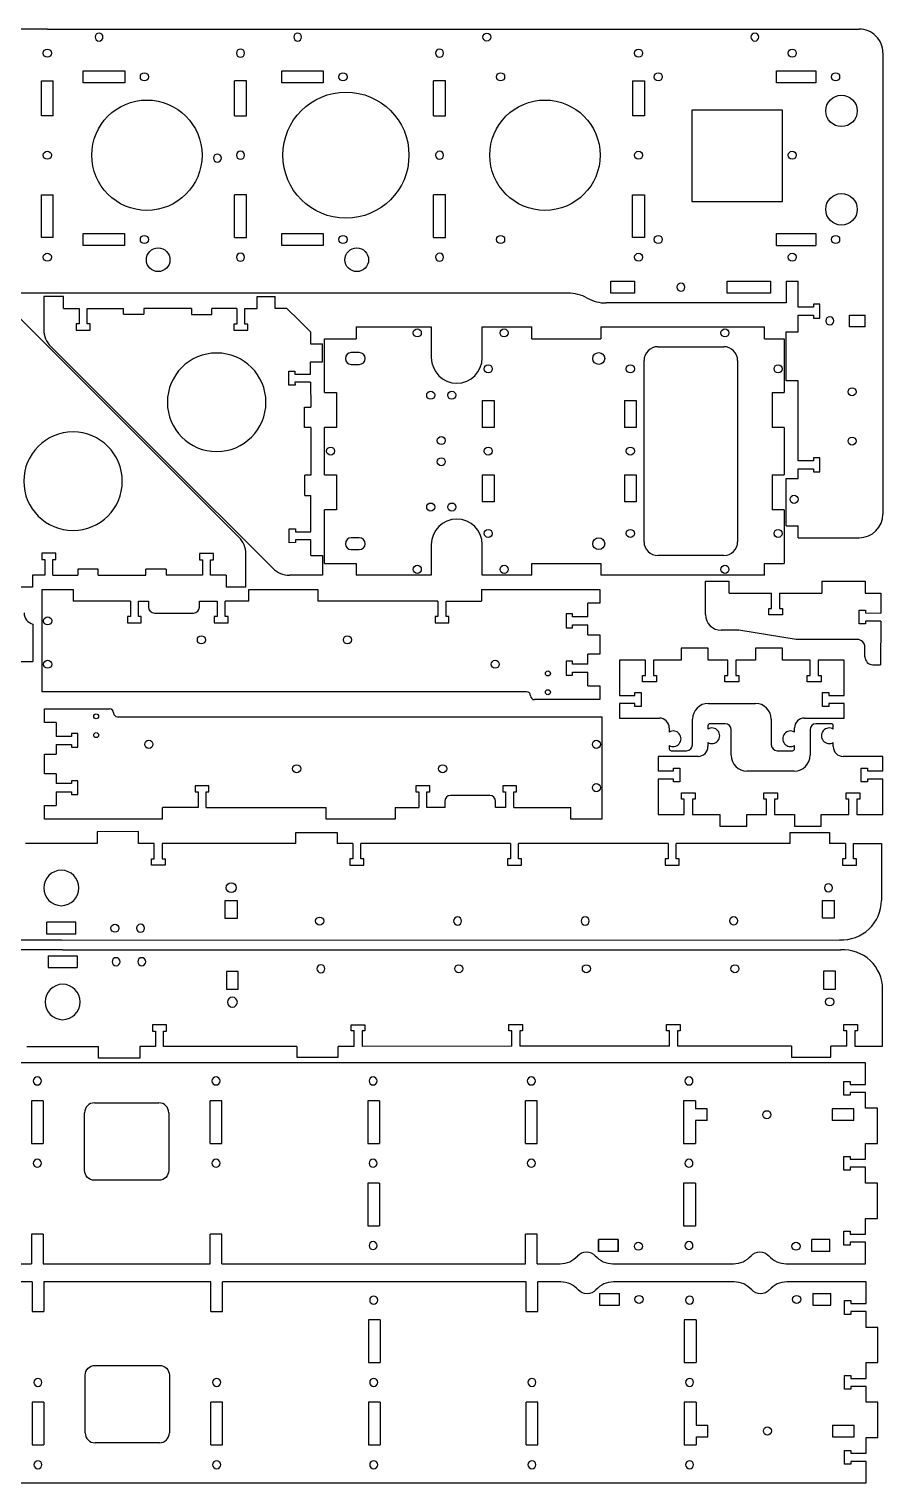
# Model space of a CAD drawing. Header units: millimetres. Extents: x -309 to 539, y -613 to 131.
# Drawn here: x 106 to 539, y -607 to 131 of the extents above; entities that cross this region are included whole.
import ezdxf

# ---------------------------------------------------------------- set-up
doc = ezdxf.new("R2010")
doc.units = ezdxf.units.MM
doc.layers.get('0').update_dxf_attribs({"lineweight": 0})

msp = doc.modelspace()

# ---------------------------------------------------------------- linework, layer by layer
at = {"color": 7, "lineweight": -3}
for p, q in [((115.08, 130.91), (-296.91, 130.91)), ((115.08, 130.91), (527.07, 130.91)), ((539.07, 118.91), (539.07, -115.21)), ((112.08, 86.96), (112.08, 104.63)), ((112.08, 104.63), (118.08, 104.63)), ((118.08, 86.96), (118.08, 104.63)), ((133.31, 103.68), (133.31, 109.68)), ((133.31, 109.68), (154.33, 109.68)), ((154.33, 103.68), (133.31, 103.68)), ((154.33, 109.68), (154.33, 103.68)), ((210.09, 86.96), (210.09, 104.63)), ((216.09, 104.63), (210.09, 104.63)), ((216.09, 86.96), (216.09, 104.63)), ((234.09, 103.68), (234.09, 109.68)), ((234.09, 109.68), (255.11, 109.68)), ((255.11, 103.68), (234.09, 103.68)), ((255.11, 109.68), (255.11, 103.68)), ((317.09, 104.63), (311.09, 104.63)), ((311.09, 86.96), (311.09, 104.63)), ((317.09, 86.96), (317.09, 104.63)), ((412.09, 104.63), (418.09, 104.63)), ((412.09, 104.63), (412.09, 86.96)), ((418.09, 104.63), (418.09, 86.96)), ((485.11, 103.68), (485.11, 109.68)), ((485.11, 109.68), (505.11, 109.68)), ((505.11, 103.68), (485.11, 103.68)), ((505.11, 109.68), (505.11, 103.68)), ((442.07, 89.72), (442.07, 43.42)), ((488.07, 89.72), (442.07, 89.72)), ((488.07, 43.42), (488.07, 89.72)), ((118.08, 86.96), (112.08, 86.96)), ((210.09, 86.96), (216.09, 86.96)), ((311.09, 86.96), (317.09, 86.96)), ((418.09, 86.96), (412.09, 86.96)), ((112.08, 25.19), (112.08, 46.86)), ((112.08, 46.86), (118.08, 46.86)), ((118.08, 25.19), (118.08, 46.86)), ((210.09, 25.19), (210.09, 46.86)), ((216.09, 46.86), (210.09, 46.86)), ((216.09, 25.19), (216.09, 46.86)), ((311.09, 25.19), (311.09, 46.86)), ((317.09, 46.86), (311.09, 46.86)), ((317.09, 25.19), (317.09, 46.86)), ((412.09, 25.19), (412.09, 46.86)), ((412.09, 46.86), (418.09, 46.86)), ((418.09, 46.86), (418.09, 25.19)), ((442.07, 43.42), (488.07, 43.42)), ((118.08, 25.19), (112.08, 25.19)), ((133.31, 21.14), (133.31, 27.14)), ((133.31, 27.14), (154.26, 27.14)), ((154.26, 27.14), (154.26, 21.14)), ((210.09, 25.19), (216.09, 25.19)), ((234.09, 21.14), (234.09, 27.14)), ((234.09, 27.14), (255.04, 27.14)), ((255.04, 27.14), (255.04, 21.14)), ((311.09, 25.19), (317.09, 25.19)), ((418.09, 25.19), (412.09, 25.19)), ((485.04, 21.14), (485.04, 27.14)), ((485.04, 27.14), (505.04, 27.14)), ((505.04, 27.14), (505.04, 21.14)), ((154.26, 21.14), (133.31, 21.14)), ((255.04, 21.14), (234.09, 21.14)), ((485.04, 21.14), (505.04, 21.14)), ((401.09, -3.09), (401.09, 2.91)), ((401.09, 2.91), (413.09, 2.91)), ((413.09, 2.91), (413.09, -3.09)), ((460.12, -3.09), (460.12, 2.91)), ((460.12, 2.91), (482.12, 2.91)), ((482.12, 2.91), (482.12, -3.09)), ((490.07, 2.91), (490.07, -8.09)), ((490.07, 2.91), (496.07, 2.91)), ((496.07, -10.16), (496.07, 2.91)), ((379.35, -3.09), (-149.19, -3.09)), ((113.3, -4.85), (113.26, -21.61)), ((123.3, -4.84), (113.3, -4.85)), ((123.3, -10.84), (123.3, -4.84)), ((221.52, -4.81), (230.67, -4.81)), ((221.52, -10.81), (221.52, -4.81)), ((230.67, -10.81), (230.67, -4.81)), ((413.09, -3.09), (401.09, -3.09)), ((482.12, -3.09), (460.12, -3.09)), ((99.63, -14.33), (155.97, -70.62)), ((123.3, -10.84), (131.24, -10.84)), ((131.24, -10.84), (131.22, -18.61)), ((135.31, -18.6), (135.33, -10.84)), ((135.33, -10.84), (153.75, -10.83)), ((153.75, -13.83), (153.75, -10.83)), ((153.75, -13.83), (164.07, -13.83)), ((188.25, -10.82), (164.07, -10.83)), ((164.07, -10.83), (164.07, -13.83)), ((188.25, -10.82), (188.25, -13.89)), ((188.25, -13.89), (198.57, -13.89)), ((211.24, -10.82), (198.57, -10.82)), ((198.57, -13.89), (198.57, -10.82)), ((211.24, -10.82), (211.22, -18.76)), ((215.31, -18.76), (215.33, -10.81)), ((215.33, -10.81), (221.52, -10.81)), ((236.67, -10.81), (230.67, -10.81)), ((236.67, -10.81), (242.67, -16.8)), ((490.07, -8.09), (398.72, -8.09)), ((503.87, -10.16), (496.07, -10.16)), ((496.07, -14.26), (503.87, -14.26)), ((496.07, -22.76), (496.07, -14.26)), ((503.87, -8.71), (503.87, -10.16)), ((507.07, -8.71), (503.87, -8.71)), ((503.87, -14.26), (503.87, -15.71)), ((507.07, -15.71), (507.07, -8.71)), ((522.07, -14.26), (530.07, -14.26)), ((522.07, -20.26), (522.07, -14.26)), ((530.07, -20.26), (530.07, -14.26)), ((129.77, -18.6), (129.76, -21.8)), ((129.76, -21.8), (136.76, -21.8)), ((131.22, -18.61), (129.77, -18.6)), ((136.76, -18.6), (135.31, -18.6)), ((136.76, -21.8), (136.76, -18.6)), ((209.77, -18.76), (209.76, -21.96)), ((209.76, -21.96), (216.76, -21.96)), ((211.22, -18.76), (209.77, -18.76)), ((216.76, -18.76), (215.31, -18.76)), ((216.76, -21.96), (216.76, -18.76)), ((248.68, -22.8), (242.67, -16.8)), ((271.8, -20.26), (309.93, -20.26)), ((271.8, -20.26), (271.8, -26.26)), ((309.93, -20.26), (309.93, -35.86)), ((335.8, -20.26), (360.91, -20.26)), ((335.8, -35.86), (335.8, -20.26)), ((360.91, -26.26), (360.91, -20.26)), ((395.87, -20.26), (478.92, -20.26)), ((395.87, -20.26), (395.87, -26.26)), ((478.92, -26.26), (478.92, -20.26)), ((503.87, -15.71), (507.07, -15.71)), ((530.07, -20.26), (522.07, -20.26)), ((248.68, -22.8), (248.68, -28.8)), ((248.68, -28.8), (254.68, -28.8)), ((254.68, -37.95), (254.68, -28.8)), ((255.8, -26.26), (271.8, -26.26)), ((255.8, -53.54), (255.8, -26.26)), ((360.91, -26.26), (395.87, -26.26)), ((478.92, -26.26), (488.92, -26.26)), ((488.92, -26.26), (488.92, -53.54)), ((490.07, -22.76), (496.07, -22.76)), ((490.07, -47.66), (490.07, -22.76)), ((116.78, -30.13), (173.12, -86.42)), ((273.36, -33.26), (269.3, -33.26)), ((424.86, -30.26), (458.36, -30.26)), ((237.54, -42.72), (240.74, -42.72)), ((237.55, -49.72), (237.54, -42.72)), ((240.74, -42.72), (240.74, -44.17)), ((240.74, -44.17), (248.69, -44.15)), ((248.68, -37.95), (254.68, -37.95)), ((248.69, -44.15), (248.68, -37.95)), ((269.3, -39.26), (273.36, -39.26)), ((417.86, -129.26), (417.86, -37.26)), ((465.36, -37.26), (465.36, -129.26)), ((240.75, -49.71), (237.55, -49.72)), ((248.69, -48.24), (240.74, -48.26)), ((240.74, -48.26), (240.75, -49.71)), ((248.69, -48.24), (248.7, -60.9)), ((496.07, -47.66), (490.07, -47.66)), ((496.07, -88.16), (496.07, -47.66)), ((255.8, -53.54), (261.8, -53.54)), ((261.8, -53.54), (261.8, -71.21)), ((335.8, -57.54), (335.8, -71.21)), ((335.8, -57.54), (341.8, -57.54)), ((341.8, -57.54), (341.8, -71.21)), ((407.92, -57.54), (407.92, -71.21)), ((407.92, -57.54), (413.92, -57.54)), ((413.92, -57.54), (413.92, -71.21)), ((482.92, -53.54), (482.92, -71.21)), ((482.92, -53.54), (488.92, -53.54)), ((245.63, -60.9), (248.7, -60.9)), ((245.63, -71.22), (245.63, -60.9)), ((212.31, -126.92), (155.97, -70.62)), ((248.7, -71.22), (245.63, -71.22)), ((248.7, -71.22), (248.72, -95.4)), ((261.8, -71.21), (255.8, -71.21)), ((255.8, -95.31), (255.8, -71.21)), ((341.8, -71.21), (335.8, -71.21)), ((413.92, -71.21), (407.92, -71.21)), ((488.92, -71.21), (482.92, -71.21)), ((488.92, -71.21), (488.92, -95.31)), ((229.46, -142.71), (173.12, -86.42)), ((503.87, -88.16), (496.07, -88.16)), ((503.87, -86.71), (503.87, -88.16)), ((507.07, -86.71), (503.87, -86.71)), ((507.07, -93.71), (507.07, -86.71)), ((248.72, -95.4), (245.72, -95.4)), ((245.72, -105.72), (245.72, -95.4)), ((255.8, -95.31), (261.8, -95.31)), ((261.8, -95.31), (261.8, -112.98)), ((335.8, -95.31), (335.8, -108.98)), ((335.8, -95.31), (341.8, -95.31)), ((341.8, -95.31), (341.8, -108.98)), ((407.92, -95.31), (407.92, -108.98)), ((407.92, -95.31), (413.92, -95.31)), ((413.92, -95.31), (413.92, -108.98)), ((482.92, -95.31), (482.92, -112.98)), ((482.92, -95.31), (488.92, -95.31)), ((496.07, -92.26), (503.87, -92.26)), ((496.07, -97.21), (496.07, -92.26)), ((503.87, -92.26), (503.87, -93.71)), ((503.87, -93.71), (507.07, -93.71)), ((490.07, -97.21), (496.07, -97.21)), ((490.07, -121.21), (490.07, -97.21)), ((245.72, -105.72), (248.72, -105.72)), ((248.73, -124.15), (248.72, -105.72)), ((341.8, -108.98), (335.8, -108.98)), ((413.92, -108.98), (407.92, -108.98)), ((261.8, -112.98), (255.8, -112.98)), ((255.8, -140.26), (255.8, -112.98)), ((488.92, -112.98), (482.92, -112.98)), ((488.92, -112.98), (488.92, -140.26)), ((237.77, -122.72), (240.97, -122.72)), ((237.77, -129.72), (237.77, -122.72)), ((240.97, -122.72), (240.97, -124.17)), ((240.97, -124.17), (248.73, -124.15)), ((490.07, -121.21), (496.07, -121.21)), ((496.07, -127.21), (496.07, -121.21)), ((240.97, -129.71), (237.77, -129.72)), ((248.74, -128.24), (240.97, -128.26)), ((240.97, -128.26), (240.97, -129.71)), ((248.74, -136.17), (248.74, -128.24)), ((273.36, -127.26), (269.3, -127.26)), ((309.93, -130.65), (309.93, -146.26)), ((335.8, -146.26), (335.8, -130.65)), ((496.07, -127.21), (527.07, -127.21)), ((112.32, -135.08), (112.33, -138.28)), ((119.32, -135.08), (112.32, -135.08)), ((112.33, -138.28), (113.78, -138.28)), ((113.78, -138.28), (113.76, -146.23)), ((117.85, -146.23), (117.87, -138.28)), ((117.87, -138.28), (119.32, -138.28)), ((119.32, -138.28), (119.32, -135.08)), ((192.32, -135.24), (192.33, -138.44)), ((199.32, -135.24), (192.32, -135.24)), ((192.33, -138.44), (193.78, -138.44)), ((193.78, -138.44), (193.76, -146.2)), ((197.85, -146.2), (197.87, -138.44)), ((197.87, -138.44), (199.32, -138.44)), ((199.32, -138.44), (199.32, -135.24)), ((215.79, -152.2), (215.82, -135.43)), ((248.74, -136.17), (254.74, -136.17)), ((254.74, -136.17), (254.75, -146.17)), ((269.3, -133.26), (273.36, -133.26)), ((458.36, -136.26), (424.86, -136.26)), ((107.57, -146.23), (107.57, -152.23)), ((113.76, -146.23), (107.57, -146.23)), ((117.85, -146.23), (130.52, -146.22)), ((130.51, -143.15), (130.52, -146.22)), ((140.84, -143.15), (130.51, -143.15)), ((140.84, -146.22), (140.84, -143.15)), ((140.84, -146.22), (165.02, -146.21)), ((165.02, -146.21), (165.01, -143.21)), ((175.34, -143.21), (165.01, -143.21)), ((175.34, -143.21), (175.34, -146.21)), ((193.76, -146.2), (175.34, -146.21)), ((205.79, -146.2), (197.85, -146.2)), ((205.79, -146.2), (205.79, -152.2)), ((254.75, -146.17), (237.98, -146.22)), ((255.8, -140.26), (271.8, -140.26)), ((271.8, -140.26), (271.8, -146.26)), ((309.93, -146.26), (271.8, -146.26)), ((360.91, -146.26), (335.8, -146.26)), ((360.91, -146.26), (360.91, -140.26)), ((360.91, -140.26), (395.87, -140.26)), ((395.87, -140.26), (395.87, -146.26)), ((478.92, -146.26), (395.87, -146.26)), ((478.92, -146.26), (478.92, -140.26)), ((478.92, -140.26), (488.92, -140.26)), ((107.57, -152.23), (98.42, -152.23)), ((112.24, -153.41), (128.24, -153.41)), ((112.24, -153.41), (112.24, -205.38)), ((128.24, -153.41), (128.24, -159.41)), ((205.79, -152.2), (215.79, -152.2)), ((217.35, -153.41), (252.31, -153.41)), ((217.35, -159.41), (217.35, -153.41)), ((252.31, -153.41), (252.31, -159.41)), ((335.36, -153.41), (395.36, -153.41)), ((335.36, -153.41), (335.36, -159.41)), ((395.36, -153.41), (395.36, -160.4)), ((449.06, -149.26), (461.06, -149.26)), ((449.06, -166.19), (449.06, -149.26)), ((461.06, -155.26), (461.06, -149.26)), ((508.09, -149.26), (530.09, -149.26)), ((508.09, -149.26), (508.09, -155.26)), ((530.09, -149.26), (530.09, -155.26)), ((157.19, -159.41), (128.24, -159.41)), ((157.19, -159.41), (157.19, -167.21)), ((161.29, -159.41), (166.37, -159.41)), ((161.29, -167.21), (161.29, -159.41)), ((166.37, -159.41), (166.37, -162.41)), ((192.24, -162.41), (192.24, -159.41)), ((192.24, -159.41), (201.25, -159.41)), ((201.25, -159.41), (201.25, -167.21)), ((217.35, -159.41), (205.35, -159.41)), ((205.35, -167.21), (205.35, -159.41)), ((313.31, -159.41), (252.31, -159.41)), ((313.31, -159.41), (313.31, -167.21)), ((317.41, -159.41), (335.36, -159.41)), ((317.41, -167.21), (317.41, -159.41)), ((389.36, -167.36), (389.36, -160.4)), ((395.36, -160.4), (389.36, -160.4)), ((461.06, -155.26), (482.58, -155.26)), ((482.58, -163.06), (482.58, -155.26)), ((486.68, -155.26), (508.09, -155.26)), ((486.68, -155.26), (486.68, -163.06)), ((530.09, -155.26), (538.09, -155.26)), ((538.09, -155.26), (538.02, -165.45)), ((155.74, -167.21), (155.74, -170.41)), ((157.19, -167.21), (155.74, -167.21)), ((162.74, -167.21), (161.29, -167.21)), ((162.74, -170.41), (162.74, -167.21)), ((169.37, -165.41), (189.24, -165.41)), ((199.8, -167.21), (199.8, -170.41)), ((201.25, -167.21), (199.8, -167.21)), ((206.8, -167.21), (205.35, -167.21)), ((206.8, -170.41), (206.8, -167.21)), ((311.86, -167.21), (311.86, -170.41)), ((313.31, -167.21), (311.86, -167.21)), ((318.86, -167.21), (317.41, -167.21)), ((318.86, -170.41), (318.86, -167.21)), ((378.36, -165.91), (378.36, -172.91)), ((381.56, -165.91), (378.36, -165.91)), ((381.56, -167.36), (381.56, -165.91)), ((389.36, -167.36), (381.56, -167.36)), ((481.13, -166.26), (481.13, -163.06)), ((481.13, -163.06), (482.58, -163.06)), ((488.13, -166.26), (481.13, -166.26)), ((486.68, -163.06), (488.13, -163.06)), ((488.13, -163.06), (488.13, -166.26)), ((527.02, -170.95), (527.02, -163.95)), ((527.02, -163.95), (530.22, -163.95)), ((530.22, -163.95), (530.22, -165.4)), ((530.22, -165.4), (538.02, -165.45)), ((538, -169.55), (530.22, -169.5)), ((530.22, -169.5), (530.22, -170.95)), ((538, -169.55), (537.86, -191.64)), ((107.77, -171.11), (107.77, -190.04)), ((155.74, -170.41), (162.74, -170.41)), ((199.8, -170.41), (206.8, -170.41)), ((311.86, -170.41), (318.86, -170.41)), ((378.36, -172.91), (381.56, -172.91)), ((381.56, -171.46), (389.36, -171.46)), ((381.56, -172.91), (381.56, -171.46)), ((389.36, -176.46), (389.36, -171.46)), ((389.36, -176.46), (395.36, -176.46)), ((395.36, -176.46), (395.36, -186.33)), ((466.01, -174.19), (457.06, -174.19)), ((495.06, -178.85), (466.01, -174.19)), ((530.22, -170.95), (527.02, -170.95)), ((450.39, -183.28), (436.72, -183.28)), ((436.72, -183.28), (436.72, -189.28)), ((450.39, -189.28), (450.39, -183.28)), ((488.16, -183.28), (474.49, -183.28)), ((474.49, -183.28), (474.49, -189.28)), ((488.16, -189.28), (488.16, -183.28)), ((526, -178.85), (495.06, -178.85)), ((530, -187.64), (530, -182.85)), ((97.59, -190.04), (107.77, -190.04)), ((378.36, -189.88), (378.36, -196.88)), ((381.56, -189.88), (378.36, -189.88)), ((381.56, -191.33), (381.56, -189.88)), ((389.36, -191.33), (381.56, -191.33)), ((389.36, -191.33), (389.36, -186.33)), ((395.36, -186.33), (389.36, -186.33)), ((418.62, -189.28), (405.44, -189.28)), ((405.44, -189.28), (405.44, -207.23)), ((418.62, -197.08), (418.62, -189.28)), ((436.72, -189.28), (422.72, -189.28)), ((422.72, -189.28), (422.72, -197.08)), ((460.39, -189.28), (450.39, -189.28)), ((460.39, -197.08), (460.39, -189.28)), ((474.49, -189.28), (464.49, -189.28)), ((464.49, -189.28), (464.49, -197.08)), ((502.16, -189.28), (488.16, -189.28)), ((502.16, -197.08), (502.16, -189.28)), ((519.44, -189.28), (506.26, -189.28)), ((506.26, -189.28), (506.26, -197.08)), ((519.44, -207.23), (519.44, -189.28)), ((534, -191.64), (537.86, -191.64)), ((378.36, -196.88), (381.56, -196.88)), ((381.56, -195.43), (389.36, -195.43)), ((381.56, -196.88), (381.56, -195.43)), ((389.36, -202.39), (389.36, -195.43)), ((417.17, -200.28), (417.17, -197.08)), ((417.17, -197.08), (418.62, -197.08)), ((422.72, -197.08), (424.17, -197.08)), ((424.17, -197.08), (424.17, -200.28)), ((458.94, -200.28), (458.94, -197.08)), ((458.94, -197.08), (460.39, -197.08)), ((464.49, -197.08), (465.94, -197.08)), ((465.94, -197.08), (465.94, -200.28)), ((500.71, -200.28), (500.71, -197.08)), ((500.71, -197.08), (502.16, -197.08)), ((506.26, -197.08), (507.71, -197.08)), ((507.71, -197.08), (507.71, -200.28)), ((358.29, -205.38), (112.24, -205.38)), ((389.36, -202.39), (395.36, -202.39)), ((395.36, -202.39), (395.36, -209.38)), ((413.24, -207.23), (413.24, -205.78)), ((413.24, -205.78), (416.44, -205.78)), ((416.44, -205.78), (416.44, -212.78)), ((424.17, -200.28), (417.17, -200.28)), ((465.94, -200.28), (458.94, -200.28)), ((507.71, -200.28), (500.71, -200.28)), ((508.44, -212.78), (508.44, -205.78)), ((508.44, -205.78), (511.64, -205.78)), ((511.64, -205.78), (511.64, -207.23)), ((395.36, -209.38), (362.29, -209.38)), ((405.44, -207.23), (413.24, -207.23)), ((413.24, -211.33), (405.44, -211.33)), ((405.44, -211.33), (405.44, -218.71)), ((413.24, -212.78), (413.24, -211.33)), ((416.44, -212.78), (413.24, -212.78)), ((450.44, -211.28), (474.44, -211.28)), ((511.64, -212.78), (508.44, -212.78)), ((511.64, -207.23), (519.44, -207.23)), ((519.44, -211.33), (511.64, -211.33)), ((511.64, -211.33), (511.64, -212.78)), ((519.44, -218.71), (519.44, -211.33)), ((113.58, -214.06), (146.65, -214.06)), ((113.58, -221.05), (113.58, -214.06)), ((119.58, -221.05), (113.58, -221.05)), ((119.58, -221.05), (119.58, -228.01)), ((150.65, -218.06), (396.7, -218.06)), ((396.7, -270.03), (396.7, -218.06)), ((405.44, -218.71), (425.64, -218.71)), ((442.44, -232.28), (442.44, -219.28)), ((482.44, -219.28), (482.44, -232.28)), ((499.24, -218.71), (519.44, -218.71)), ((127.38, -228.01), (119.58, -228.01)), ((127.38, -226.56), (127.38, -228.01)), ((130.58, -226.56), (127.38, -226.56)), ((130.58, -233.56), (130.58, -226.56)), ((430.64, -223.71), (430.64, -225.8)), ((450.3, -222.61), (450.3, -224.27)), ((459.1, -221.61), (451.3, -221.61)), ((462.1, -237.61), (462.1, -224.61)), ((494.24, -225.8), (494.24, -223.71)), ((502.1, -224.61), (502.1, -237.61)), ((512.9, -221.61), (505.1, -221.61)), ((513.9, -224.27), (513.9, -222.61)), ((119.58, -232.11), (127.38, -232.11)), ((119.58, -232.11), (119.58, -237.11)), ((127.38, -232.11), (127.38, -233.56)), ((127.38, -233.56), (130.58, -233.56)), ((430.64, -232.62), (430.64, -234.28)), ((431.64, -235.28), (439.44, -235.28)), ((450.3, -231.09), (450.3, -233.18)), ((485.44, -235.28), (493.24, -235.28)), ((494.24, -234.28), (494.24, -232.62)), ((513.9, -233.18), (513.9, -231.09)), ((113.58, -246.98), (113.58, -237.11)), ((113.58, -237.11), (119.58, -237.11)), ((445.3, -238.18), (425.1, -238.18)), ((425.1, -238.18), (425.1, -245.56)), ((539.1, -238.18), (518.9, -238.18)), ((539.1, -245.56), (539.1, -238.18)), ((119.58, -246.98), (113.58, -246.98)), ((119.58, -246.98), (119.58, -251.98)), ((127.38, -250.53), (127.38, -251.98)), ((130.58, -250.53), (127.38, -250.53)), ((130.58, -257.53), (130.58, -250.53)), ((425.1, -245.56), (432.9, -245.56)), ((432.9, -249.66), (425.1, -249.66)), ((425.1, -249.66), (425.1, -267.61)), ((432.9, -245.56), (432.9, -244.11)), ((432.9, -244.11), (436.1, -244.11)), ((432.9, -251.11), (432.9, -249.66)), ((436.1, -244.11), (436.1, -251.11)), ((494.1, -245.61), (470.1, -245.61)), ((528.1, -251.11), (528.1, -244.11)), ((528.1, -244.11), (531.3, -244.11)), ((531.3, -244.11), (531.3, -245.56)), ((531.3, -245.56), (539.1, -245.56)), ((539.1, -249.66), (531.3, -249.66)), ((531.3, -249.66), (531.3, -251.11)), ((539.1, -267.61), (539.1, -249.66)), ((127.38, -251.98), (119.58, -251.98)), ((119.58, -256.08), (127.38, -256.08)), ((119.58, -256.08), (119.58, -263.04)), ((127.38, -256.08), (127.38, -257.53)), ((127.38, -257.53), (130.58, -257.53)), ((190.08, -253.03), (190.08, -256.23)), ((197.08, -253.03), (190.08, -253.03)), ((190.08, -256.23), (191.53, -256.23)), ((191.53, -256.23), (191.53, -264.03)), ((195.63, -256.23), (197.08, -256.23)), ((195.63, -264.03), (195.63, -256.23)), ((197.08, -256.23), (197.08, -253.03)), ((302.14, -253.03), (302.14, -256.23)), ((309.14, -253.03), (302.14, -253.03)), ((302.14, -256.23), (303.59, -256.23)), ((303.59, -256.23), (303.59, -264.03)), ((307.69, -256.23), (309.14, -256.23)), ((307.69, -264.03), (307.69, -256.23)), ((309.14, -256.23), (309.14, -253.03)), ((339.57, -258.03), (319.7, -258.03)), ((346.2, -253.03), (346.2, -256.23)), ((353.2, -253.03), (346.2, -253.03)), ((346.2, -256.23), (347.65, -256.23)), ((347.65, -256.23), (347.65, -264.03)), ((351.75, -256.23), (353.2, -256.23)), ((351.75, -264.03), (351.75, -256.23)), ((353.2, -256.23), (353.2, -253.03)), ((436.1, -251.11), (432.9, -251.11)), ((436.83, -259.81), (436.83, -256.61)), ((436.83, -256.61), (443.83, -256.61)), ((443.83, -256.61), (443.83, -259.81)), ((478.6, -259.81), (478.6, -256.61)), ((478.6, -256.61), (485.6, -256.61)), ((485.6, -256.61), (485.6, -259.81)), ((520.37, -259.81), (520.37, -256.61)), ((520.37, -256.61), (527.37, -256.61)), ((527.37, -256.61), (527.37, -259.81)), ((531.3, -251.11), (528.1, -251.11)), ((113.58, -263.04), (119.58, -263.04)), ((113.58, -270.03), (113.58, -263.04)), ((173.58, -270.03), (173.58, -264.03)), ((191.53, -264.03), (173.58, -264.03)), ((195.63, -264.03), (256.63, -264.03)), ((256.63, -270.03), (256.63, -264.03)), ((291.59, -264.03), (291.59, -270.03)), ((291.59, -264.03), (303.59, -264.03)), ((316.7, -264.03), (307.69, -264.03)), ((316.7, -261.03), (316.7, -264.03)), ((342.57, -264.03), (342.57, -261.03)), ((347.65, -264.03), (342.57, -264.03)), ((351.75, -264.03), (380.7, -264.03)), ((380.7, -270.03), (380.7, -264.03)), ((438.28, -259.81), (436.83, -259.81)), ((438.28, -267.61), (438.28, -259.81)), ((443.83, -259.81), (442.38, -259.81)), ((442.38, -259.81), (442.38, -267.61)), ((480.05, -259.81), (478.6, -259.81)), ((480.05, -267.61), (480.05, -259.81)), ((485.6, -259.81), (484.15, -259.81)), ((484.15, -259.81), (484.15, -267.61)), ((521.82, -259.81), (520.37, -259.81)), ((521.82, -267.61), (521.82, -259.81)), ((527.37, -259.81), (525.92, -259.81)), ((525.92, -259.81), (525.92, -267.61)), ((173.58, -270.03), (113.58, -270.03)), ((291.59, -270.03), (256.63, -270.03)), ((396.7, -270.03), (380.7, -270.03)), ((425.1, -267.61), (438.28, -267.61)), ((442.38, -267.61), (456.38, -267.61)), ((456.38, -267.61), (456.38, -273.61)), ((470.05, -273.61), (470.05, -267.61)), ((470.05, -267.61), (480.05, -267.61)), ((484.15, -267.61), (494.15, -267.61)), ((494.15, -267.61), (494.15, -273.61)), ((507.82, -273.61), (507.82, -267.61)), ((507.82, -267.61), (521.82, -267.61)), ((525.92, -267.61), (539.1, -267.61)), ((161.38, -276.36), (140.36, -276.37)), ((140.36, -276.37), (140.36, -282.37)), ((161.38, -282.36), (161.38, -276.36)), ((241.12, -276.86), (262.07, -276.85)), ((241.12, -282.36), (241.12, -276.86)), ((262.07, -276.85), (262.07, -282.35)), ((456.38, -273.61), (470.05, -273.61)), ((492.07, -282.33), (492.07, -276.83)), ((492.07, -276.83), (512.07, -276.83)), ((494.15, -273.61), (507.82, -273.61)), ((512.07, -276.83), (512.07, -282.33)), ((140.36, -282.37), (103.99, -282.37)), ((169.31, -282.36), (161.38, -282.36)), ((169.32, -290.19), (169.31, -282.36)), ((173.41, -282.36), (173.42, -290.19)), ((241.12, -282.36), (173.41, -282.36)), ((270.07, -282.35), (262.07, -282.35)), ((270.07, -282.35), (270.07, -290.15)), ((350.07, -282.34), (274.17, -282.35)), ((274.17, -290.15), (274.17, -282.35)), ((350.07, -282.34), (350.07, -290.14)), ((354.17, -290.14), (354.17, -282.34)), ((430.07, -282.34), (354.17, -282.34)), ((430.07, -282.34), (430.08, -290.14)), ((492.07, -282.33), (434.17, -282.34)), ((434.18, -290.14), (434.17, -282.34)), ((520.07, -282.33), (512.07, -282.33)), ((520.07, -282.33), (520.07, -290.13)), ((524.17, -282.33), (538.3, -282.32)), ((524.17, -290.13), (524.17, -282.33)), ((538.3, -282.32), (538.3, -311.24)), ((167.87, -290.19), (169.32, -290.19)), ((167.87, -293.39), (167.87, -290.19)), ((174.87, -293.39), (167.87, -293.39)), ((173.42, -290.19), (174.87, -290.19)), ((174.87, -290.19), (174.87, -293.39)), ((270.07, -290.15), (268.62, -290.15)), ((268.62, -290.15), (268.62, -293.35)), ((268.62, -293.35), (275.62, -293.35)), ((275.62, -290.15), (274.17, -290.15)), ((275.62, -293.35), (275.62, -290.15)), ((350.07, -290.14), (348.62, -290.14)), ((348.62, -290.14), (348.62, -293.34)), ((348.62, -293.34), (355.62, -293.34)), ((355.62, -290.14), (354.17, -290.14)), ((355.62, -293.34), (355.62, -290.14)), ((430.08, -290.14), (428.63, -290.14)), ((428.63, -290.14), (428.63, -293.34)), ((428.63, -293.34), (435.63, -293.34)), ((435.63, -290.14), (434.18, -290.14)), ((435.63, -293.34), (435.63, -290.14)), ((520.07, -290.13), (518.62, -290.13)), ((518.62, -290.13), (518.62, -293.33)), ((518.62, -293.33), (525.62, -293.33)), ((525.62, -290.13), (524.17, -290.13)), ((525.62, -293.33), (525.62, -290.13)), ((205.37, -311.35), (211.37, -311.35)), ((205.37, -320.39), (205.37, -311.35)), ((211.37, -311.35), (211.37, -320.39)), ((508.36, -311.22), (514.36, -311.22)), ((508.37, -320.33), (508.36, -311.22)), ((514.36, -311.22), (514.37, -320.33)), ((114.79, -328.37), (114.79, -322.37)), ((129.58, -322.37), (114.79, -322.37)), ((129.58, -328.37), (129.58, -322.37)), ((211.37, -320.39), (205.37, -320.39)), ((514.37, -320.33), (508.37, -320.33)), ((122.19, -331.37), (-272.76, -331.37)), ((129.58, -328.37), (114.79, -328.37)), ((122.19, -331.37), (517.13, -331.21)), ((122.8, -336.36), (-272.14, -336.51)), ((115.41, -339.36), (115.41, -345.36)), ((115.41, -339.36), (130.2, -339.36)), ((122.8, -336.36), (517.75, -336.35)), ((130.2, -339.36), (130.2, -345.36)), ((115.41, -345.36), (130.2, -345.36)), ((205.99, -347.3), (205.99, -356.34)), ((211.99, -347.3), (205.99, -347.3)), ((211.99, -356.34), (211.99, -347.3)), ((514.99, -347.24), (508.99, -347.24)), ((508.99, -347.24), (508.99, -356.34)), ((514.99, -356.34), (514.99, -347.24)), ((205.99, -356.34), (211.99, -356.34)), ((508.99, -356.34), (514.99, -356.34)), ((538.94, -385.23), (538.93, -356.31)), ((168.5, -374.32), (168.5, -377.52)), ((175.5, -374.32), (168.5, -374.32)), ((175.5, -377.52), (175.5, -374.32)), ((269.26, -377.51), (269.26, -374.31)), ((269.26, -374.31), (276.26, -374.31)), ((276.26, -374.31), (276.26, -377.51)), ((349.26, -377.49), (349.26, -374.29)), ((349.26, -374.29), (356.26, -374.29)), ((356.26, -374.29), (356.26, -377.49)), ((429.26, -377.46), (429.26, -374.26)), ((429.26, -374.26), (436.26, -374.26)), ((436.26, -374.26), (436.26, -377.46)), ((519.26, -374.24), (526.26, -374.23)), ((519.26, -377.44), (519.26, -374.24)), ((526.26, -374.23), (526.26, -377.43)), ((168.5, -377.52), (169.95, -377.52)), ((169.95, -377.52), (169.95, -385.34)), ((174.05, -377.52), (175.5, -377.52)), ((174.05, -385.34), (174.05, -377.52)), ((270.71, -377.51), (269.26, -377.51)), ((270.71, -385.31), (270.71, -377.51)), ((276.26, -377.51), (274.81, -377.51)), ((274.81, -377.51), (274.81, -385.31)), ((350.71, -377.49), (349.26, -377.49)), ((350.71, -385.29), (350.71, -377.49)), ((356.26, -377.49), (354.81, -377.49)), ((354.81, -377.49), (354.81, -385.29)), ((430.71, -377.46), (429.26, -377.46)), ((430.71, -385.26), (430.71, -377.46)), ((436.26, -377.46), (434.81, -377.46)), ((434.81, -377.46), (434.81, -385.26)), ((520.71, -377.44), (519.26, -377.44)), ((520.71, -385.24), (520.71, -377.44)), ((526.26, -377.43), (524.81, -377.43)), ((524.81, -377.43), (524.81, -385.23)), ((104.63, -385.36), (141, -385.36)), ((141, -391.35), (141, -385.36)), ((169.95, -385.34), (162.02, -385.35)), ((162.02, -385.35), (162.02, -391.35)), ((241.76, -385.32), (174.05, -385.34)), ((241.76, -385.32), (241.76, -390.82)), ((241.76, -390.82), (262.71, -390.81)), ((262.71, -390.81), (262.71, -385.31)), ((270.71, -385.31), (262.71, -385.31)), ((350.71, -385.29), (274.81, -385.31)), ((430.71, -385.26), (354.81, -385.29)), ((492.71, -385.24), (434.81, -385.26)), ((492.71, -385.24), (492.71, -390.74)), ((492.71, -390.74), (512.71, -390.74)), ((512.71, -390.74), (512.71, -385.24)), ((520.71, -385.24), (512.71, -385.24)), ((524.81, -385.23), (538.94, -385.23)), ((530.26, -393.64), (-219.63, -393.64)), ((162.02, -391.35), (141, -391.35)), ((530.26, -404.59), (530.26, -393.64)), ((519.26, -403.14), (522.46, -403.14)), ((519.26, -410.14), (519.26, -403.14)), ((522.46, -403.14), (522.46, -404.59)), ((522.46, -404.59), (530.26, -404.59)), ((106.97, -412.92), (106.97, -434.59)), ((112.97, -412.92), (106.97, -412.92)), ((112.97, -412.92), (112.97, -434.59)), ((197.66, -434.59), (197.66, -412.92)), ((203.66, -412.92), (197.66, -412.92)), ((203.66, -434.59), (203.66, -412.92)), ((277.66, -412.92), (277.66, -434.59)), ((283.66, -412.92), (277.66, -412.92)), ((283.66, -412.92), (283.66, -434.59)), ((357.66, -434.59), (357.66, -412.92)), ((363.66, -412.92), (357.66, -412.92)), ((363.66, -434.59), (363.66, -412.92)), ((443.95, -412.92), (437.95, -412.92)), ((437.95, -412.92), (437.95, -434.59)), ((443.95, -412.92), (443.95, -417)), ((522.46, -410.14), (519.26, -410.14)), ((522.46, -408.69), (522.46, -410.14)), ((530.26, -408.69), (522.46, -408.69)), ((530.26, -416.69), (530.26, -408.69)), ((133.97, -448.25), (133.97, -419)), ((138.97, -414), (171.66, -414)), ((176.66, -419), (176.66, -448.25)), ((449.95, -417), (443.95, -417)), ((449.95, -423), (449.95, -417)), ((524.26, -417), (513.26, -417)), ((513.26, -417), (513.26, -423)), ((524.26, -423), (524.26, -417)), ((536.26, -416.69), (530.26, -416.69)), ((536.26, -434.59), (536.26, -416.69)), ((443.95, -423), (443.95, -434.59)), ((449.95, -423), (443.95, -423)), ((524.26, -423), (513.26, -423)), ((106.97, -434.59), (112.97, -434.59)), ((197.66, -434.59), (203.66, -434.59)), ((277.66, -434.59), (283.66, -434.59)), ((357.66, -434.59), (363.66, -434.59)), ((437.95, -434.59), (443.95, -434.59)), ((530.26, -434.59), (536.26, -434.59)), ((530.26, -442.59), (530.26, -434.59)), ((519.26, -441.14), (522.46, -441.14)), ((519.26, -448.14), (519.26, -441.14)), ((522.46, -441.14), (522.46, -442.59)), ((522.46, -442.59), (530.26, -442.59)), ((522.46, -448.14), (519.26, -448.14)), ((522.46, -446.69), (522.46, -448.14)), ((530.26, -446.69), (522.46, -446.69)), ((530.26, -454.69), (530.26, -446.69)), ((155.32, -453.25), (138.97, -453.25)), ((171.66, -453.25), (155.32, -453.25)), ((277.66, -454.69), (277.66, -476.36)), ((283.66, -454.69), (277.66, -454.69)), ((283.66, -454.69), (283.66, -476.36)), ((443.95, -454.69), (437.95, -454.69)), ((437.95, -454.69), (437.95, -476.36)), ((443.95, -454.69), (443.95, -476.36)), ((536.26, -454.69), (530.26, -454.69)), ((536.26, -472.59), (536.26, -454.69)), ((277.66, -476.36), (283.66, -476.36)), ((437.95, -476.36), (443.95, -476.36)), ((519.26, -479.14), (522.46, -479.14)), ((519.26, -486.14), (519.26, -479.14)), ((522.46, -479.14), (522.46, -480.59)), ((530.26, -472.59), (536.26, -472.59)), ((530.26, -480.59), (530.26, -472.59)), ((112.97, -480.64), (106.97, -480.64)), ((106.97, -480.64), (106.97, -495.64)), ((112.97, -480.64), (112.97, -495.64)), ((203.66, -480.64), (197.66, -480.64)), ((197.66, -495.64), (197.66, -480.64)), ((203.66, -495.64), (203.66, -480.64)), ((363.66, -480.64), (357.66, -480.64)), ((357.66, -495.64), (357.66, -480.64)), ((363.66, -495.64), (363.66, -480.64)), ((404.74, -483.34), (394.72, -483.34)), ((394.72, -489.34), (394.72, -483.34)), ((394.72, -483.34), (394.72, -489.34)), ((404.72, -483.34), (404.72, -489.34)), ((404.74, -489.34), (404.74, -483.34)), ((502.94, -489.34), (502.94, -483.34)), ((512.11, -483.34), (502.94, -483.34)), ((512.11, -489.34), (512.11, -483.34)), ((522.46, -486.14), (519.26, -486.14)), ((522.46, -480.59), (530.26, -480.59)), ((522.46, -484.69), (522.46, -486.14)), ((530.26, -484.69), (522.46, -484.69)), ((530.26, -495.64), (530.26, -484.69)), ((404.74, -489.34), (394.72, -489.34)), ((512.11, -489.34), (502.94, -489.34)), ((-47.03, -495.64), (106.97, -495.64)), ((112.97, -495.64), (197.66, -495.64)), ((203.66, -495.64), (357.66, -495.64)), ((363.66, -495.64), (375.25, -495.64)), ((402.08, -495.64), (463.25, -495.64)), ((490.08, -495.64), (530.26, -495.64)), ((107.29, -504.85), (-46.71, -504.85)), ((107.29, -504.85), (107.29, -519.85)), ((113.29, -504.85), (113.29, -519.85)), ((197.98, -504.85), (113.29, -504.85)), ((197.98, -519.85), (197.98, -504.85)), ((203.98, -519.85), (203.98, -504.85)), ((357.98, -504.85), (203.98, -504.85)), ((357.98, -519.85), (357.98, -504.85)), ((363.98, -519.85), (363.98, -504.85)), ((375.56, -504.85), (363.98, -504.85)), ((463.56, -504.85), (402.4, -504.85)), ((530.58, -504.85), (490.4, -504.85)), ((530.58, -515.8), (530.58, -504.85)), ((395.32, -510.73), (405.34, -510.73)), ((395.32, -510.73), (395.32, -516.73)), ((395.35, -510.73), (395.35, -516.73)), ((405.34, -516.73), (405.34, -510.73)), ((503.56, -510.73), (512.73, -510.73)), ((503.56, -510.73), (503.56, -516.73)), ((512.73, -516.73), (512.73, -510.73)), ((519.58, -514.35), (522.78, -514.35)), ((519.58, -521.35), (519.58, -514.35)), ((522.78, -514.35), (522.78, -515.8)), ((522.78, -515.8), (530.58, -515.8)), ((107.29, -519.85), (113.29, -519.85)), ((197.98, -519.85), (203.98, -519.85)), ((357.98, -519.85), (363.98, -519.85)), ((395.32, -516.73), (405.34, -516.73)), ((503.56, -516.73), (512.73, -516.73)), ((522.78, -521.35), (519.58, -521.35)), ((522.78, -519.9), (522.78, -521.35)), ((530.58, -519.9), (522.78, -519.9)), ((530.58, -527.9), (530.58, -519.9)), ((283.98, -524.13), (277.98, -524.13)), ((277.98, -524.13), (277.98, -545.8)), ((283.98, -524.13), (283.98, -545.8)), ((438.27, -524.13), (438.27, -545.8)), ((444.27, -524.13), (438.27, -524.13)), ((444.27, -524.13), (444.27, -545.8)), ((536.58, -527.9), (530.58, -527.9)), ((536.58, -545.8), (536.58, -527.9)), ((277.98, -545.8), (283.98, -545.8)), ((438.27, -545.8), (444.27, -545.8)), ((530.58, -545.8), (536.58, -545.8)), ((530.58, -553.8), (530.58, -545.8)), ((134.29, -581.49), (134.29, -552.24)), ((139.29, -547.24), (155.63, -547.24)), ((155.63, -547.24), (171.98, -547.24)), ((176.98, -552.24), (176.98, -581.49)), ((519.58, -552.35), (522.78, -552.35)), ((519.58, -559.35), (519.58, -552.35)), ((522.78, -552.35), (522.78, -553.8)), ((522.78, -559.35), (519.58, -559.35)), ((522.78, -553.8), (530.58, -553.8)), ((522.78, -557.9), (522.78, -559.35)), ((530.58, -557.9), (522.78, -557.9)), ((530.58, -565.9), (530.58, -557.9)), ((113.29, -565.9), (107.29, -565.9)), ((107.29, -565.9), (107.29, -587.57)), ((113.29, -565.9), (113.29, -587.57)), ((203.98, -565.9), (197.98, -565.9)), ((197.98, -587.57), (197.98, -565.9)), ((203.98, -587.57), (203.98, -565.9)), ((283.98, -565.9), (277.98, -565.9)), ((277.98, -565.9), (277.98, -587.57)), ((283.98, -565.9), (283.98, -587.57)), ((363.98, -565.9), (357.98, -565.9)), ((357.98, -587.57), (357.98, -565.9)), ((363.98, -587.57), (363.98, -565.9)), ((444.27, -565.9), (438.27, -565.9)), ((438.27, -565.9), (438.27, -587.57)), ((444.27, -565.9), (444.27, -577.49)), ((536.58, -565.9), (530.58, -565.9)), ((536.58, -583.8), (536.58, -565.9)), ((444.27, -577.49), (450.27, -577.49)), ((450.27, -583.49), (450.27, -577.49)), ((513.58, -577.49), (513.58, -583.49)), ((513.58, -577.49), (524.58, -577.49)), ((524.58, -583.49), (524.58, -577.49)), ((107.29, -587.57), (113.29, -587.57)), ((171.98, -586.49), (139.29, -586.49)), ((197.98, -587.57), (203.98, -587.57)), ((277.98, -587.57), (283.98, -587.57)), ((357.98, -587.57), (363.98, -587.57)), ((438.27, -587.57), (444.27, -587.57)), ((444.27, -583.49), (444.27, -587.57)), ((444.27, -583.49), (450.27, -583.49)), ((513.58, -583.49), (524.58, -583.49)), ((530.58, -583.8), (536.58, -583.8)), ((530.58, -591.8), (530.58, -583.8)), ((519.58, -590.35), (522.78, -590.35)), ((519.58, -597.35), (519.58, -590.35)), ((522.78, -597.35), (519.58, -597.35)), ((522.78, -590.35), (522.78, -591.8)), ((522.78, -591.8), (530.58, -591.8)), ((522.78, -595.9), (522.78, -597.35)), ((530.58, -595.9), (522.78, -595.9)), ((530.58, -606.85), (530.58, -595.9)), ((-219.31, -606.85), (530.58, -606.85))]:
    msp.add_line(p, q, dxfattribs=at)
at = {"color": 7, "lineweight": -3, "extrusion": (3.05311e-16, -5.91646e-31, -1)}
for centre, radius in [((-141.31, 126.85), 2), ((-242.09, 126.85), 2), ((-474.09, 126.85), 2), ((-201.38, 65.46), 2.05), ((-436.59, -0.09), 2.05), ((-512.14, -17.15), 2.05)]:
    msp.add_circle(centre, radius, dxfattribs=at)
at = {"color": 7, "lineweight": -3}
for centre, radius in [((338.09, 126.85), 2), ((115.08, 118.68), 2.05), ((415.09, 118.68), 2.05), ((493.07, 118.68), 2.05), ((164.31, 106.68), 2.05), ((265.09, 106.68), 2.05), ((345.09, 106.68), 2.05), ((425.09, 106.68), 2.05), ((515.09, 106.68), 2.05), ((266.59, 66.91), 32), ((518.07, 89.41), 8), ((165.59, 66.91), 28), ((367.59, 66.91), 28), ((115.08, 66.91), 2.05), ((415.09, 66.91), 2.05), ((493.07, 66.91), 2.05), ((518.07, 39.41), 8), ((164.31, 24.14), 2.05), ((265.09, 24.14), 2.05), ((345.09, 24.14), 2.05), ((425.09, 24.14), 2.05), ((515.09, 24.14), 2.05), ((115.08, 15.14), 2.05), ((171.31, 13.85), 6), ((272.09, 13.85), 6), ((415.09, 15.14), 2.05), ((493.07, 15.14), 2.05), ((302.8, -23.26), 2.05), ((346.86, -23.26), 2.05), ((458.92, -23.26), 2.05), ((394.9, -36.26), 3), ((338.8, -41.49), 2.05), ((410.92, -41.49), 2.05), ((485.92, -41.49), 2.05), ((523.44, -53.15), 2.05), ((309.62, -54.89), 2.05), ((320.32, -54.89), 2.05), ((314.97, -77.89), 2.05), ((523.44, -78.15), 2.05), ((258.8, -83.26), 2.05), ((314.97, -88.64), 2.05), ((338.8, -83.26), 2.05), ((410.92, -83.26), 2.05), ((309.62, -111.64), 2.05), ((320.32, -111.64), 2.05), ((494.01, -107.71), 2.05), ((338.8, -125.03), 2.05), ((410.92, -125.03), 2.05), ((485.92, -125.03), 2.05), ((394.9, -130.26), 3), ((302.8, -143.26), 2.05), ((346.86, -143.26), 2.05), ((458.92, -143.26), 2.05), ((115.24, -169.41), 2.05), ((193.24, -179.01), 2.05), ((267.36, -179.01), 2.05), ((115.24, -191.41), 2.05), ((342.36, -191.41), 2.05), ((369.1, -196.08), 1.25), ((369.1, -205.61), 1.25), ((139.83, -217.83), 1.25), ((139.83, -227.36), 1.25), ((166.58, -232.03), 2.05), ((393.7, -232.03), 2.05), ((241.58, -244.43), 2.05), ((315.7, -244.43), 2.05), ((393.7, -254.03), 2.05), ((208.37, -304.8), 2.5), ((149.36, -325.36), 2.05), ((253.25, -321.74), 2.05), ((323.87, -345.93), 2.05), ((388.61, -345.93), 2.05), ((463.99, -345.93), 2.05), ((512.06, -362.73), 2.05)]:
    msp.add_circle(centre, radius, dxfattribs=at)
at = {"color": 7, "lineweight": -3, "extrusion": (3.05311e-16, -1.37143e-30, -1)}
for centre in [(-213.09, 118.68), (-314.09, 118.68), (-213.09, 66.91), (-314.09, 66.91), (-213.09, 15.14), (-314.09, 15.14)]:
    msp.add_circle(centre, 2.05, dxfattribs=at)
at = {"color": 7, "lineweight": -3, "extrusion": (4.27535e-15, 5.37685e-17, -1)}
msp.add_circle((-200.99, -58.49), 25, dxfattribs=at)
at = {"color": 7, "lineweight": -3, "extrusion": (-4.27535e-15, -5.37685e-17, -1)}
msp.add_circle((-128.1, -98.55), 25, dxfattribs=at)
at = {"color": 7, "lineweight": -3, "extrusion": (3.43728e-15, 3.49148e-15, -1)}
for centre in [(-511.43, -304.84), (-162.36, -325.35)]:
    msp.add_circle(centre, 2.05, dxfattribs=at)
at = {"color": 7, "lineweight": -3, "extrusion": (-4.69038e-16, 3.4899e-15, -1)}
for centre in [(-323.25, -321.71), (-387.99, -321.68), (-463.37, -321.65)]:
    msp.add_circle(centre, 2.05, dxfattribs=at)
at = {"color": 7, "lineweight": -3, "extrusion": (-3.43728e-15, 3.49148e-15, -1)}
for centre, radius in [((-149.98, -342.36), 2.05), ((-162.98, -342.36), 2.05), ((-209, -362.89), 2.5)]:
    msp.add_circle(centre, radius, dxfattribs=at)
at = {"color": 7, "lineweight": -3, "extrusion": (-7.3436e-15, 3.49148e-15, -1)}
msp.add_circle((-253.87, -345.93), 2.05, dxfattribs=at)
at = {"color": 7, "lineweight": -3}
for centre, radius, start, end in [((527.07, 118.91), 12, 360, 90.00035), ((379.35, -23.09), 20, 61.04498, 90), ((398.72, 11.91), 20, 241.04498, 270), ((125.26, -21.64), 12, 179.88695, 225.01778), ((269.3, -36.26), 3, 90, 270), ((273.36, -36.26), 3, 270, 90), ((322.86, -35.86), 12.93, 180, 360), ((424.86, -37.26), 7, 90, 180), ((458.36, -37.26), 7, 360, 90), ((322.86, -130.65), 12.93, 360, 180), ((527.07, -115.21), 12, 270, 360), ((203.82, -135.4), 12, 359.88695, 45.01778), ((269.3, -130.26), 3, 90, 270), ((273.36, -130.26), 3, 270, 90), ((424.86, -129.26), 7, 180, 270), ((458.36, -129.26), 7, 270, 0), ((237.94, -134.22), 12, 225.03196, 270.1628), ((109.27, -165.3), 6, 180, 255.52249), ((169.37, -162.41), 3, 180, 270), ((189.24, -162.41), 3, 270, 0), ((457.06, -166.19), 8, 180, 270), ((526, -182.85), 4, 0, 90), ((534, -187.64), 4, 180, 270), ((358.29, -207.38), 2, 0, 90), ((362.29, -207.38), 2, 180, 270), ((450.44, -219.28), 8, 90, 180), ((474.44, -219.28), 8, 360, 90), ((146.65, -216.06), 2, 0, 90), ((150.65, -216.06), 2, 180, 270), ((425.64, -223.71), 5, 360, 90), ((499.24, -223.71), 5, 90, 180), ((432.67, -229.21), 3.97, 239.2472, 120.7528), ((451.3, -222.61), 1, 90, 180), ((452.33, -227.68), 3.97, 239.2472, 120.7528), ((459.1, -224.61), 3, 360, 90), ((492.21, -229.21), 3.97, 59.2472, 300.7528), ((505.1, -224.61), 3, 90, 180), ((511.87, -227.68), 3.97, 59.2472, 300.7528), ((512.9, -222.61), 1, 360, 90), ((431.64, -234.28), 1, 180, 270), ((439.44, -232.28), 3, 270, 360), ((445.3, -233.18), 5, 270, 360), ((485.44, -232.28), 3, 180, 270), ((493.24, -234.28), 1, 270, 0), ((518.9, -233.18), 5, 180, 270), ((470.1, -237.61), 8, 180, 270), ((494.1, -237.61), 8, 270, 360), ((319.7, -261.03), 3, 90, 180), ((339.57, -261.03), 3, 0, 90), ((122.3, -304.93), 9, 90.7442, 269.27906), ((122.07, -304.93), 9, 270.7442, 89.27906), ((518.3, -311.25), 20, 266.63382, 0.00582), ((518.93, -356.32), 20, 0.01745, 93.38945), ((122.92, -362.79), 9, 90.7442, 269.27906), ((122.69, -362.79), 9, 270.7442, 89.27906)]:
    msp.add_arc(centre, radius, start, end, dxfattribs=at)
at = {"color": 7, "lineweight": -3, "extrusion": (4.64103e-08, 1.58819e-22, 1)}
msp.add_arc((138.97, -419, 0), 5, 90, 180, dxfattribs=at)
at = {"color": 7, "lineweight": -3, "extrusion": (4.64103e-08, 1.62127e-22, 1)}
msp.add_arc((171.66, -419, 0), 5, 360, 90, dxfattribs=at)
at = {"color": 7, "lineweight": -3, "extrusion": (-4.64103e-08, -3.01094e-22, 1)}
msp.add_arc((139.29, -581.49, 0), 5, 180, 270, dxfattribs=at)
at = {"color": 7, "lineweight": -3, "extrusion": (-4.64103e-08, -3.1102e-22, 1)}
msp.add_arc((171.98, -581.49, 0), 5, 270, 0, dxfattribs=at)
at = {"color": 7, "lineweight": -3, "extrusion": (-4.64103e-08, -1.57526e-22, -1)}
for centre, major_axis in [((109.97, -402.87), (2.05, 0, 0)), ((200.66, -402.87), (-2.05, 0, 0)), ((280.37, -402.87), (-2.05, 0, 0)), ((360.66, -402.87), (-2.05, 0, 0)), ((440.66, -402.87), (-2.05, 0, 0)), ((109.97, -444.64), (2.05, 0, 0)), ((200.66, -444.64), (-2.05, 0, 0)), ((280.37, -444.64), (-2.05, 0, 0)), ((360.66, -444.64), (-2.05, 0, 0)), ((440.66, -444.64), (-2.05, 0, 0)), ((280.37, -486.41), (-2.05, 0, 0)), ((440.66, -486.41), (-2.05, 0, 0))]:
    msp.add_ellipse(centre, major_axis=major_axis, ratio=1, dxfattribs=at)
at = {"color": 7, "lineweight": -3, "extrusion": (4.64103e-08, 1.57526e-22, 1)}
for centre, major_axis in [((480.16, -420), (2.05, 0, 0)), ((415.01, -486.76), (-2.05, 0, 0)), ((495, -486.76), (-2.05, 0, 0))]:
    msp.add_ellipse(centre, major_axis=major_axis, ratio=1, dxfattribs=at)
at = {"color": 7, "lineweight": -3, "extrusion": (-4.64103e-08, -2.31611e-23, -1)}
msp.add_ellipse((138.97, -448.25), major_axis=(3.54, -3.54, 0), ratio=1, start_param=0.785398, end_param=2.356194, dxfattribs=at)
at = {"color": 7, "lineweight": -3, "extrusion": (-4.64103e-08, 2.31611e-23, -1)}
msp.add_ellipse((171.66, -448.25), major_axis=(3.54, -3.54, 0), ratio=1, start_param=5.497787, end_param=7.068583, dxfattribs=at)
at = {"color": 7, "lineweight": -3, "extrusion": (4.64103e-08, 1.5551e-22, 1)}
for centre in [(375.25, -483.64), (463.25, -483.64)]:
    msp.add_ellipse(centre, major_axis=(-10.95, -4.9, 0), ratio=1, start_param=1.150262, end_param=1.991331, dxfattribs=at)
at = {"color": 7, "lineweight": -3, "extrusion": (-4.64103e-08, -1.57526e-22, -1)}
for centre in [(388.66, -495.64), (476.66, -495.64)]:
    msp.add_ellipse(centre, major_axis=(-6, 0, 0), ratio=1, start_param=0.729728, end_param=2.411865, dxfattribs=at)
at = {"color": 7, "lineweight": -3, "extrusion": (4.64103e-08, 1.52201e-22, 1)}
for centre, major_axis, start_param, end_param in [((402.08, -483.64), (-10.95, 4.9, 0), 1.150262, 1.991331), ((490.08, -483.64), (10.95, -4.9, 0), 4.291855, 5.132923)]:
    msp.add_ellipse(centre, major_axis=major_axis, ratio=1, start_param=start_param, end_param=end_param, dxfattribs=at)
at = {"color": 7, "lineweight": -3, "extrusion": (-4.64103e-08, -3.07711e-22, 1)}
for centre in [(375.56, -516.85), (463.56, -516.85)]:
    msp.add_ellipse(centre, major_axis=(-10.95, 4.9, 0), ratio=1, start_param=4.291855, end_param=5.132923, dxfattribs=at)
at = {"color": 7, "lineweight": -3, "extrusion": (4.64103e-08, 3.07481e-22, -1)}
for centre in [(388.98, -504.85), (476.98, -504.85)]:
    msp.add_ellipse(centre, major_axis=(-6, 0, 0), ratio=1, start_param=3.87132, end_param=5.553458, dxfattribs=at)
at = {"color": 7, "lineweight": -3, "extrusion": (-4.64103e-08, -2.97785e-22, 1)}
msp.add_ellipse((402.4, -516.85), major_axis=(-10.95, -4.9, 0), ratio=1, start_param=4.291855, end_param=5.132923, dxfattribs=at)
at = {"color": 7, "lineweight": -3, "extrusion": (-4.64103e-08, -3.04402e-22, 1)}
msp.add_ellipse((490.4, -516.85), major_axis=(10.95, 4.9, 0), ratio=1, start_param=1.150262, end_param=1.991331, dxfattribs=at)
at = {"color": 7, "lineweight": -3, "extrusion": (4.64103e-08, 3.07481e-22, -1)}
for centre, major_axis in [((280.69, -514.08), (-2.05, 0, 0)), ((440.98, -514.08), (-2.05, 0, 0)), ((110.29, -555.85), (2.05, 0, 0)), ((200.98, -555.85), (-2.05, 0, 0)), ((280.69, -555.85), (-2.05, 0, 0)), ((360.98, -555.85), (-2.05, 0, 0)), ((440.98, -555.85), (-2.05, 0, 0)), ((110.29, -597.62), (2.05, 0, 0)), ((200.98, -597.62), (-2.05, 0, 0)), ((280.69, -597.62), (-2.05, 0, 0)), ((360.98, -597.62), (-2.05, 0, 0)), ((440.98, -597.62), (-2.05, 0, 0))]:
    msp.add_ellipse(centre, major_axis=major_axis, ratio=1, dxfattribs=at)
at = {"color": 7, "lineweight": -3, "extrusion": (-4.64103e-08, -3.07481e-22, 1)}
for centre, major_axis in [((415.32, -513.73), (-2.05, 0, 0)), ((495.32, -513.73), (-2.05, 0, 0)), ((480.48, -580.49), (2.05, 0, 0))]:
    msp.add_ellipse(centre, major_axis=major_axis, ratio=1, dxfattribs=at)
at = {"color": 7, "lineweight": -3, "extrusion": (4.64103e-08, 1.22423e-22, -1)}
msp.add_ellipse((139.29, -552.24), major_axis=(-3.54, 3.54, 0), ratio=1, start_param=5.497787, end_param=7.068583, dxfattribs=at)
at = {"color": 7, "lineweight": -3, "extrusion": (4.64103e-08, 1.72054e-22, -1)}
msp.add_ellipse((171.98, -552.24), major_axis=(-3.54, 3.54, 0), ratio=1, start_param=0.785398, end_param=2.356194, dxfattribs=at)

doc.saveas('drawing.dxf')
